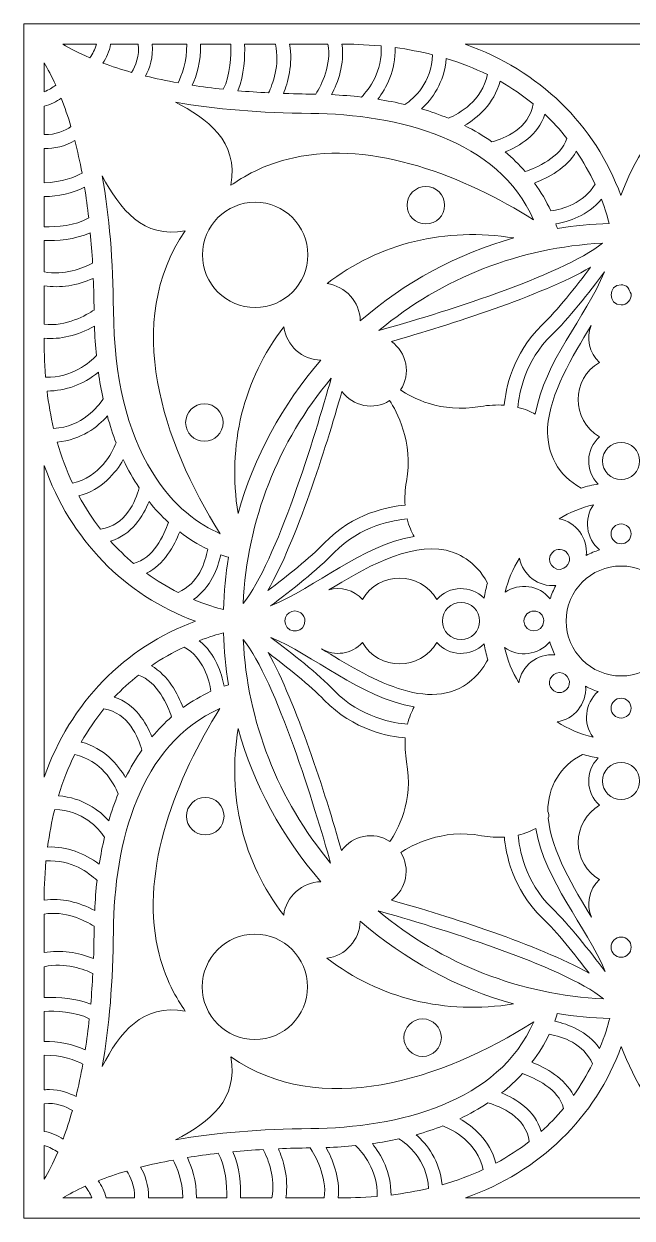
# Model space of a CAD drawing. Header units: inches. Extents: x 45 to 5562, y 0 to 864.
# Drawn here: x 1908 to 2348, y 0 to 864 of the extents above; entities that cross this region are included whole.
import ezdxf

# ---------------------------------------------------------------- set-up
doc = ezdxf.new("R2010")
doc.units = ezdxf.units.IN
doc.header["$MEASUREMENT"] = 0
doc.layers.add('_U+0421_U+043B_U+043E_U+0439 1', color=7, linetype='Continuous')

msp = doc.modelspace()

# ---------------------------------------------------------------- linework, layer by layer
at = {"layer": '_U+0421_U+043B_U+043E_U+0439 1', "color": 1, "lineweight": 9, "true_color": 0xff0000}
msp.add_lwpolyline([(1907.87, 864), (1907.87, 0), (2771.87, 0), (2771.87, 864), (1907.87, 864)], dxfattribs=at)
for points, knots in [([(1955.48, 839.49), (1947.44, 842.95), (1941.05, 846.35), (1936.12, 849.33), (1936.12, 849.33), (1960.38, 849.33), (1960.38, 849.33), (1959.52, 845.54), (1957.35, 842), (1955.48, 839.49)], [0, 0, 0, 0, 1, 1, 1, 2, 2, 2, 3, 3, 3, 3]), ([(1985.74, 828.94), (1978.42, 831), (1971.48, 833.25), (1965.03, 835.65), (1967.51, 839.39), (1969.83, 844.11), (1970.55, 849.33), (1970.55, 849.33), (1990.55, 849.33), (1990.55, 849.33), (1991.83, 840.88), (1988.56, 833.49), (1985.74, 828.94)], [0, 0, 0, 0, 1, 1, 1, 2, 2, 2, 3, 3, 3, 4, 4, 4, 4]), ([(2000.66, 849.33), (2000.66, 849.33), (2025.64, 849.33), (2025.64, 849.33), (2025.97, 836.59), (2021.95, 826.48), (2019.35, 821.32), (2011.19, 822.78), (2003.3, 824.45), (1995.8, 826.29), (1998.73, 831.75), (2001.7, 839.9), (2000.66, 849.33)], [0, 0, 0, 0, 1, 1, 1, 2, 2, 2, 3, 3, 3, 4, 4, 4, 4]), ([(2035.65, 849.33), (2035.65, 849.33), (2057.45, 849.33), (2057.45, 849.33), (2057.78, 841.39), (2057.45, 827.1), (2052.06, 816.68), (2044.41, 817.51), (2036.9, 818.49), (2029.66, 819.61), (2032.62, 826.19), (2035.97, 836.55), (2035.65, 849.33)], [0, 0, 0, 0, 1, 1, 1, 2, 2, 2, 3, 3, 3, 4, 4, 4, 4]), ([(2067.49, 849.33), (2067.49, 849.33), (2089.76, 849.33), (2089.76, 849.33), (2093.22, 834.27), (2087.73, 820.11), (2084.85, 814.11), (2077.36, 814.49), (2069.91, 815.01), (2062.61, 815.66), (2067.36, 827.13), (2067.85, 840.5), (2067.49, 849.33)], [0, 0, 0, 0, 1, 1, 1, 2, 2, 2, 3, 3, 3, 4, 4, 4, 4]), ([(2099.97, 849.33), (2099.97, 849.33), (2127.75, 849.33), (2127.75, 849.33), (2130.58, 834.63), (2123.26, 820.08), (2119, 813.17), (2113.28, 813.26), (2106.4, 813.26), (2095.62, 813.65), (2098.8, 821.39), (2102.69, 834.71), (2099.97, 849.33)], [0, 0, 0, 0, 1, 1, 1, 2, 2, 2, 3, 3, 3, 4, 4, 4, 4]), ([(2137.92, 849.33), (2144.24, 849.32), (2154.09, 849.18), (2166.28, 848.01), (2167.4, 829.77), (2157.55, 816.76), (2152.16, 811.06), (2145.15, 811.86), (2137.84, 812.44), (2130.36, 812.8), (2135.01, 821.57), (2140.09, 835.01), (2137.92, 849.33)], [0, 0, 0, 0, 1, 1, 1, 2, 2, 2, 3, 3, 3, 4, 4, 4, 4]), ([(2176.35, 846.86), (2185.77, 845.61), (2194.89, 843.87), (2203.53, 841.69), (2202.86, 821.45), (2190.12, 810.19), (2183.49, 805.69), (2177.25, 807.16), (2170.68, 808.43), (2163.89, 809.48), (2169.91, 817.4), (2176.86, 830.24), (2176.35, 846.86)], [0, 0, 0, 0, 1, 1, 1, 2, 2, 2, 3, 3, 3, 4, 4, 4, 4]), ([(2339.7, 739.79), (2320.96, 791.31), (2280.76, 830.22), (2226.96, 849.33), (2226.96, 849.33), (2452.44, 849.33), (2452.44, 849.33), (2398.64, 830.22), (2358.44, 791.31), (2339.7, 739.79)], [0, 0, 0, 0, 1, 1, 1, 2, 2, 2, 3, 3, 3, 3]), ([(2243.17, 827.27), (2239.18, 808.32), (2222.98, 799.17), (2214.91, 795.73), (2208.67, 798.29), (2202.24, 800.54), (2195.39, 802.54), (2202.96, 809.48), (2212.03, 821.34), (2213.38, 838.95), (2223.84, 835.78), (2233.84, 831.86), (2243.17, 827.27)], [0, 0, 0, 0, 1, 1, 1, 2, 2, 2, 3, 3, 3, 4, 4, 4, 4]), ([(1930.91, 819.66), (1928.77, 818.01), (1925.81, 816.07), (1922.53, 814.95), (1922.53, 814.95), (1922.53, 835.74), (1922.53, 835.74), (1925.08, 831.52), (1927.95, 826.2), (1930.91, 819.66)], [0, 0, 0, 0, 1, 1, 1, 2, 2, 2, 3, 3, 3, 3]), ([(2246.47, 778.65), (2240.31, 782.96), (2233.63, 786.91), (2226.55, 790.44), (2235.94, 795.95), (2247.84, 805.92), (2252.3, 822.45), (2260.81, 817.63), (2268.85, 812.12), (2276.23, 806.06), (2273.51, 788.25), (2255.54, 781.13), (2246.47, 778.65)], [0, 0, 0, 0, 1, 1, 1, 2, 2, 2, 3, 3, 3, 4, 4, 4, 4]), ([(1922.54, 784), (1922.54, 784), (1922.54, 804.56), (1922.54, 804.56), (1927.28, 805.58), (1931.53, 807.85), (1934.91, 810.18), (1937.43, 803.77), (1939.78, 796.89), (1941.92, 789.64), (1938.03, 787.07), (1930.88, 783.39), (1922.54, 784)], [0, 0, 0, 0, 1, 1, 1, 2, 2, 2, 3, 3, 3, 4, 4, 4, 4]), ([(2115.33, 799.22), (2178.73, 798.74), (2251.36, 780.29), (2276.59, 722.16), (2226.95, 753.61), (2160.55, 779.85), (2103.05, 767.2), (2080.61, 762.26), (2066.02, 752.97), (2057.63, 747.29), (2063.27, 779.32), (2040.38, 795.53), (2017.49, 807.34), (2046.45, 802.22), (2079.24, 799.5), (2115.33, 799.22)], [0, 0, 0, 0, 1, 1, 1, 2, 2, 2, 3, 3, 3, 4, 4, 4, 5, 5, 5, 5]), ([(2270.54, 757.16), (2266.08, 762.27), (2261.27, 766.97), (2255.97, 771.39), (2266.38, 775.5), (2279.81, 783.54), (2284.71, 798.58), (2290.47, 793.14), (2295.72, 787.39), (2300.64, 781.14), (2296.32, 767.44), (2278.43, 759.88), (2270.54, 757.16)], [0, 0, 0, 0, 1, 1, 1, 2, 2, 2, 3, 3, 3, 4, 4, 4, 4]), ([(1922.54, 773.95), (1929.96, 773.55), (1937.63, 775.49), (1944.71, 779.56), (1946.64, 772.12), (1948.38, 764.26), (1949.92, 756.11), (1944.99, 753.41), (1935.25, 749.19), (1922.54, 749.11), (1922.54, 749.11), (1922.54, 773.95), (1922.54, 773.95), (1922.54, 773.95), (1922.54, 773.95), (1922.54, 773.95)], [0, 0, 0, 0, 1, 1, 1, 2, 2, 2, 3, 3, 3, 4, 4, 4, 5, 5, 5, 5]), ([(2288.99, 728.73), (2285.84, 735.69), (2281.88, 742.45), (2277.17, 748.88), (2287.08, 752.63), (2300.69, 759.72), (2307.48, 771.8), (2312.59, 764.3), (2317.12, 756.33), (2321, 748.03), (2313.15, 734.1), (2297.39, 729.96), (2288.99, 728.73)], [0, 0, 0, 0, 1, 1, 1, 2, 2, 2, 3, 3, 3, 4, 4, 4, 4]), ([(2024.47, 714.17), (1979.6, 648.88), (2007.69, 561.69), (2049.97, 495.13), (2034.84, 501.62), (2016.13, 514.46), (2000.55, 539.83), (1982.4, 569.4), (1973.01, 608.66), (1972.64, 656.53), (1972.37, 692.51), (1969.66, 725.2), (1964.58, 754.1), (1977.14, 729.85), (1994.22, 708.6), (2024.47, 714.17)], [0, 0, 0, 0, 1, 1, 1, 2, 2, 2, 3, 3, 3, 4, 4, 4, 5, 5, 5, 5]), ([(1922.54, 739.1), (1932.7, 739.14), (1942.84, 741.46), (1951.73, 745.76), (1952.9, 738.59), (1953.92, 731.15), (1954.79, 723.57), (1945.17, 717.86), (1931.5, 717.05), (1922.54, 717.26), (1922.54, 717.26), (1922.54, 739.1), (1922.54, 739.1)], [0, 0, 0, 0, 1, 1, 1, 2, 2, 2, 3, 3, 3, 4, 4, 4, 4]), ([(2198.65, 719.24), (2191.17, 719.24), (2185.09, 725.32), (2185.09, 732.8), (2185.09, 740.28), (2191.17, 746.37), (2198.65, 746.37), (2206.13, 746.37), (2212.22, 740.28), (2212.22, 732.8), (2212.22, 725.32), (2206.13, 719.24), (2198.65, 719.24)], [0, 0, 0, 0, 1, 1, 1, 2, 2, 2, 3, 3, 3, 4, 4, 4, 4]), ([(2113.3, 696.89), (2113.3, 675.88), (2096.2, 658.78), (2075.19, 658.78), (2054.18, 658.78), (2037.08, 675.88), (2037.08, 696.89), (2037.08, 717.9), (2054.18, 735), (2075.19, 735), (2096.2, 735), (2113.3, 717.9), (2113.3, 696.89)], [0, 0, 0, 0, 1, 1, 1, 2, 2, 2, 3, 3, 3, 4, 4, 4, 4]), ([(2331.29, 719.52), (2318.66, 719.15), (2306.06, 717.97), (2293.75, 716), (2293.44, 717.07), (2293.1, 718.15), (2292.74, 719.24), (2301.41, 720.84), (2315.9, 725.23), (2325.64, 737.15), (2328.45, 729.86), (2330.22, 723.77), (2331.29, 719.52)], [0, 0, 0, 0, 1, 1, 1, 2, 2, 2, 3, 3, 3, 4, 4, 4, 4]), ([(2127.16, 676.06), (2164.93, 705.41), (2213.13, 717.16), (2262.21, 709.1), (2221.43, 697.71), (2183.42, 677.2), (2151.23, 649.18), (2150.93, 662.93), (2140.39, 674.29), (2127.16, 676.06)], [0, 0, 0, 0, 1, 1, 1, 2, 2, 2, 3, 3, 3, 3]), ([(1922.54, 707.22), (1931.39, 707.02), (1944.76, 707.79), (1955.9, 712.9), (1956.58, 705.74), (1957.13, 698.34), (1957.56, 690.84), (1950.17, 687.05), (1936.93, 681.98), (1922.54, 684.61), (1922.54, 684.61), (1922.54, 707.22), (1922.54, 707.22), (1922.54, 707.22), (1922.54, 707.22), (1922.54, 707.22)], [0, 0, 0, 0, 1, 1, 1, 2, 2, 2, 3, 3, 3, 4, 4, 4, 5, 5, 5, 5]), ([(2164.7, 642.1), (2210.37, 680.22), (2267.11, 702.43), (2326.47, 705.32), (2296.5, 681.42), (2206.49, 653.97), (2164.7, 642.1)], [0, 0, 0, 0, 1, 1, 1, 2, 2, 2, 2]), ([(2282.65, 646.1), (2261.14, 625.43), (2256.36, 599.33), (2255.3, 588.12), (2249.82, 588.5), (2244.02, 588.18), (2237.97, 587.17), (2209.42, 581.95), (2188.04, 593.94), (2180.35, 599.19), (2187.96, 610.84), (2184.82, 626.31), (2173.72, 634.22), (2216.28, 646.43), (2281.35, 666.99), (2317.85, 687.9), (2307.24, 673.79), (2293.59, 656.61), (2282.65, 646.1)], [0, 0, 0, 0, 1, 1, 1, 2, 2, 2, 3, 3, 3, 4, 4, 4, 5, 5, 5, 6, 6, 6, 6]), ([(2277.83, 581.56), (2274.65, 583.41), (2270.48, 585.28), (2265.24, 586.58), (2266.13, 596.53), (2270.3, 620.37), (2289.58, 638.89), (2301.65, 650.49), (2316.82, 669.8), (2327.83, 684.54), (2314.19, 651.38), (2284.45, 620.05), (2277.83, 581.56)], [0, 0, 0, 0, 1, 1, 1, 2, 2, 2, 3, 3, 3, 4, 4, 4, 4]), ([(1922.54, 674.47), (1934.04, 672.76), (1946.62, 674.69), (1958.09, 679.9), (1958.42, 671.84), (1958.56, 664.88), (1958.64, 656.99), (1953.45, 653.54), (1938.21, 644.62), (1922.54, 646.7), (1922.54, 646.7), (1922.54, 674.47), (1922.54, 674.47)], [0, 0, 0, 0, 1, 1, 1, 2, 2, 2, 3, 3, 3, 4, 4, 4, 4]), ([(2339.87, 660.68), (2330.37, 660.68), (2330.03, 675.24), (2339.95, 675.24), (2341.57, 675.24), (2343.33, 674.71), (2344.85, 673.26), (2345.58, 671.73), (2346.34, 670.21), (2347.11, 668.71), (2347.57, 664.33), (2344.09, 660.68), (2339.87, 660.68)], [0, 0, 0, 0, 1, 1, 1, 2, 2, 2, 3, 3, 3, 4, 4, 4, 4]), ([(1958.9, 645.37), (1959.17, 638.07), (1959.65, 630.93), (1960.33, 624.07), (1955.62, 619.18), (1942.64, 607.9), (1923.57, 608.4), (1922.58, 620.14), (1922.53, 629.18), (1922.53, 636.61), (1933.94, 635.43), (1946.8, 638.53), (1958.9, 645.37)], [0, 0, 0, 0, 1, 1, 1, 2, 2, 2, 3, 3, 3, 4, 4, 4, 4]), ([(2122.75, 620.71), (2094.73, 588.53), (2074.21, 550.55), (2062.8, 509.79), (2054.87, 558.86), (2066.64, 607.03), (2095.88, 644.75), (2097.68, 631.33), (2109.21, 621.01), (2122.75, 620.71)], [0, 0, 0, 0, 1, 1, 1, 2, 2, 2, 3, 3, 3, 3]), ([(2324.36, 619.12), (2303.72, 607.32), (2303.73, 577.12), (2324.37, 565.34), (2314.15, 556.38), (2313.81, 540.51), (2323.39, 531.1), (2319.17, 530.4), (2315, 529.43), (2310.92, 528.2), (2294.35, 537.25), (2285.99, 552.42), (2286.71, 572.07), (2288.29, 596.54), (2304.7, 623.66), (2318.2, 645.67), (2314.57, 636.78), (2316.52, 625.97), (2324.36, 619.12)], [0, 0, 0, 0, 1, 1, 1, 2, 2, 2, 3, 3, 3, 4, 4, 4, 5, 5, 5, 6, 6, 6, 6]), ([(1965.18, 592.81), (1961.46, 586.92), (1950.27, 572.56), (1929.38, 571.31), (1927.32, 580.02), (1925.71, 589.11), (1924.59, 598.39), (1924.64, 598.39), (1924.69, 598.39), (1924.74, 598.39), (1938.02, 598.39), (1950.91, 603.11), (1961.79, 611.92), (1962.72, 605.36), (1963.85, 598.96), (1965.18, 592.81)], [0, 0, 0, 0, 1, 1, 1, 2, 2, 2, 3, 3, 3, 4, 4, 4, 5, 5, 5, 5]), ([(2066.51, 444.68), (2069.28, 504.55), (2091.66, 561.76), (2130.23, 607.71), (2118.49, 566.31), (2090.7, 474.88), (2066.51, 444.68)], [0, 0, 0, 0, 1, 1, 1, 2, 2, 2, 2]), ([(2137.94, 598.1), (2145.86, 587.21), (2160.95, 584.2), (2172.46, 591.42), (2177.35, 584.01), (2189.8, 561.67), (2184.55, 532.95), (2183.55, 526.99), (2183.23, 521.24), (2183.6, 515.79), (2172.33, 514.83), (2146.07, 510.21), (2125.09, 488.38), (2114.82, 477.69), (2098.11, 464.36), (2084.36, 453.97), (2105.27, 490.77), (2125.79, 555.76), (2137.94, 598.1)], [0, 0, 0, 0, 1, 1, 1, 2, 2, 2, 3, 3, 3, 4, 4, 4, 5, 5, 5, 6, 6, 6, 6]), ([(2038.44, 589.13), (2045.92, 589.13), (2052, 583.05), (2052, 575.57), (2052, 568.09), (2045.92, 562), (2038.44, 562), (2030.96, 562), (2024.87, 568.08), (2024.87, 575.57), (2024.87, 583.05), (2030.96, 589.13), (2038.44, 589.13)], [0, 0, 0, 0, 1, 1, 1, 2, 2, 2, 3, 3, 3, 4, 4, 4, 4]), ([(1968.23, 580.32), (1970.09, 573.53), (1972.23, 567), (1974.6, 560.84), (1971.77, 553.83), (1962.74, 536.03), (1943, 531.68), (1938.62, 541.05), (1934.9, 551.04), (1931.93, 561.47), (1949.62, 563.11), (1961.37, 572.49), (1968.23, 580.32)], [0, 0, 0, 0, 1, 1, 1, 2, 2, 2, 3, 3, 3, 4, 4, 4, 4]), ([(2339.87, 561.2), (2347.27, 561.2), (2353.3, 555.18), (2353.3, 547.77), (2353.3, 540.36), (2347.27, 534.33), (2339.87, 534.33), (2332.46, 534.33), (2326.43, 540.36), (2326.43, 547.77), (2326.43, 555.18), (2332.46, 561.2), (2339.87, 561.2)], [0, 0, 0, 0, 1, 1, 1, 2, 2, 2, 3, 3, 3, 4, 4, 4, 4]), ([(1922.54, 544.57), (1941.64, 490.77), (1980.56, 450.58), (2032.08, 431.83), (1980.56, 413.09), (1941.64, 372.9), (1922.54, 319.1), (1922.54, 319.1), (1922.54, 544.57), (1922.54, 544.57)], [0, 0, 0, 0, 1, 1, 1, 2, 2, 2, 3, 3, 3, 3]), ([(1979.77, 548.73), (1983.2, 541.46), (1987.04, 534.61), (1991.26, 528.27), (1988.74, 519.09), (1981.48, 500.85), (1963.28, 498.44), (1957.49, 505.85), (1952.23, 513.93), (1947.61, 522.51), (1964.3, 527.05), (1974.27, 539.15), (1979.77, 548.73)], [0, 0, 0, 0, 1, 1, 1, 2, 2, 2, 3, 3, 3, 4, 4, 4, 4]), ([(1998.38, 518.46), (2002.74, 512.97), (2007.39, 507.99), (2012.45, 503.35), (2009.22, 494.22), (2001.36, 476.99), (1987.27, 473.7), (1981.31, 478.67), (1975.7, 484.06), (1970.54, 489.8), (1985.92, 494.43), (1994.17, 507.93), (1998.38, 518.46)], [0, 0, 0, 0, 1, 1, 1, 2, 2, 2, 3, 3, 3, 4, 4, 4, 4]), ([(2324.28, 483.46), (2320.95, 482.45), (2317.71, 481.11), (2314.62, 479.47), (2315.97, 492.02), (2307.25, 503.56), (2295.05, 505.9), (2302.74, 510.58), (2311.1, 514.02), (2319.83, 516.1), (2312.81, 506.02), (2314.4, 491.61), (2324.28, 483.46)], [0, 0, 0, 0, 1, 1, 1, 2, 2, 2, 3, 3, 3, 4, 4, 4, 4]), ([(2132.3, 481.45), (2151.25, 501.17), (2176.12, 505.07), (2185.12, 505.84), (2186.42, 500.55), (2188.3, 496.34), (2190.16, 493.13), (2151.66, 486.73), (2119.69, 456.5), (2086.21, 442.86), (2101.05, 453.93), (2120.59, 469.27), (2132.3, 481.45)], [0, 0, 0, 0, 1, 1, 1, 2, 2, 2, 3, 3, 3, 4, 4, 4, 4]), ([(2332.66, 495.04), (2332.66, 499.02), (2335.89, 502.25), (2339.87, 502.25), (2343.84, 502.25), (2347.07, 499.02), (2347.07, 495.04), (2347.07, 491.07), (2343.84, 487.83), (2339.87, 487.83), (2335.89, 487.83), (2332.66, 491.07), (2332.66, 495.04)], [0, 0, 0, 0, 1, 1, 1, 2, 2, 2, 3, 3, 3, 4, 4, 4, 4]), ([(2020.6, 496.49), (2027.04, 491.53), (2033.84, 487.32), (2040.88, 483.93), (2039.16, 474.24), (2034.15, 459.35), (2019.57, 452.59), (2011.54, 456.62), (2003.82, 461.28), (1996.57, 466.49), (2009.17, 472.75), (2016.63, 486.44), (2020.6, 496.49)], [0, 0, 0, 0, 1, 1, 1, 2, 2, 2, 3, 3, 3, 4, 4, 4, 4]), ([(2240.77, 448.47), (2231.4, 458.01), (2215.54, 457.78), (2206.53, 447.5), (2194.74, 468.14), (2164.54, 468.14), (2152.75, 447.5), (2146.57, 454.57), (2136.99, 456.98), (2128.38, 454.43), (2152.42, 469.18), (2186.29, 489.21), (2213.26, 483.14), (2220.7, 481.46), (2234.35, 476.16), (2243.24, 459.49), (2242.22, 455.88), (2241.39, 452.19), (2240.77, 448.47)], [0, 0, 0, 0, 1, 1, 1, 2, 2, 2, 3, 3, 3, 4, 4, 4, 5, 5, 5, 6, 6, 6, 6]), ([(2290.19, 481.67), (2297.25, 488.73), (2308.71, 477.16), (2298.48, 470.11), (2291.28, 466.52), (2284.42, 475.9), (2290.19, 481.67), (2290.19, 481.67), (2290.19, 481.67), (2290.19, 481.67)], [0, 0, 0, 0, 1, 1, 1, 2, 2, 2, 3, 3, 3, 3]), ([(2050.27, 479.96), (2052.39, 479.19), (2054.27, 478.59), (2055.86, 478.12), (2053.88, 465.7), (2052.69, 452.99), (2052.34, 440.24), (2047.54, 441.45), (2039.85, 443.7), (2030.66, 447.52), (2043.14, 456.42), (2048.21, 470.28), (2050.27, 479.96)], [0, 0, 0, 0, 1, 1, 1, 2, 2, 2, 3, 3, 3, 4, 4, 4, 4]), ([(2292.65, 457.7), (2290.97, 454.62), (2289.6, 451.4), (2288.55, 448.07), (2280.53, 457.98), (2266.14, 459.79), (2255.96, 452.83), (2258.12, 461.54), (2261.64, 469.86), (2266.39, 477.51), (2268.62, 465.29), (2280.07, 456.48), (2292.65, 457.7)], [0, 0, 0, 0, 1, 1, 1, 2, 2, 2, 3, 3, 3, 4, 4, 4, 4]), ([(2379.65, 432), (2379.65, 410.07), (2361.8, 392.22), (2339.87, 392.22), (2317.93, 392.22), (2300.09, 410.07), (2300.09, 432), (2300.09, 453.93), (2317.93, 471.78), (2339.87, 471.78), (2361.8, 471.78), (2379.65, 453.93), (2379.65, 432)], [0, 0, 0, 0, 1, 1, 1, 2, 2, 2, 3, 3, 3, 4, 4, 4, 4]), ([(2108.28, 437.82), (2110.13, 436.43), (2111.19, 434.3), (2111.19, 432), (2111.19, 423.84), (2099.67, 421.82), (2097.02, 429.67), (2094.67, 436.65), (2102.77, 441.98), (2108.28, 437.82)], [0, 0, 0, 0, 1, 1, 1, 2, 2, 2, 3, 3, 3, 3]), ([(2237.53, 432), (2237.53, 424.59), (2231.51, 418.57), (2224.1, 418.57), (2216.69, 418.57), (2210.66, 424.59), (2210.66, 432), (2210.66, 439.41), (2216.69, 445.43), (2224.1, 445.43), (2231.51, 445.43), (2237.53, 439.41), (2237.53, 432)], [0, 0, 0, 0, 1, 1, 1, 2, 2, 2, 3, 3, 3, 4, 4, 4, 4]), ([(2284.01, 432.31), (2283.74, 422.08), (2269.62, 422.69), (2269.62, 432), (2269.62, 435.98), (2272.85, 439.21), (2276.82, 439.21), (2280.71, 439.21), (2283.85, 436.18), (2284.01, 432.31)], [0, 0, 0, 0, 1, 1, 1, 2, 2, 2, 3, 3, 3, 3]), ([(2052.34, 423.42), (2052.71, 410.79), (2053.89, 398.2), (2055.86, 385.88), (2054.8, 385.57), (2053.73, 385.24), (2052.64, 384.87), (2050.91, 394.46), (2046.41, 408.3), (2034.73, 417.77), (2042.01, 420.58), (2048.1, 422.35), (2052.34, 423.42)], [0, 0, 0, 0, 1, 1, 1, 2, 2, 2, 3, 3, 3, 4, 4, 4, 4]), ([(2129.78, 256.82), (2091.66, 302.47), (2069.44, 359.25), (2066.54, 418.59), (2090.56, 388.43), (2118.27, 297.28), (2129.78, 256.82)], [0, 0, 0, 0, 1, 1, 1, 2, 2, 2, 2]), ([(2190.26, 369.87), (2188.42, 366.7), (2186.56, 362.54), (2185.27, 357.31), (2176.27, 358.05), (2151.35, 361.89), (2132.31, 381.71), (2120.71, 393.78), (2101.86, 408.65), (2086.43, 420.15), (2116.76, 407.91), (2150.7, 376.83), (2190.26, 369.87)], [0, 0, 0, 0, 1, 1, 1, 2, 2, 2, 3, 3, 3, 4, 4, 4, 4]), ([(2152.75, 416.5), (2164.55, 395.86), (2194.74, 395.86), (2206.53, 416.5), (2215.5, 406.26), (2231.37, 405.96), (2240.77, 415.53), (2241.43, 411.58), (2242.32, 407.68), (2243.43, 403.86), (2241.52, 400.24), (2237.78, 394.31), (2231.73, 389.15), (2201.46, 363.35), (2156.33, 391.66), (2123.26, 411.8), (2132.47, 406.39), (2145.07, 407.71), (2152.75, 416.5)], [0, 0, 0, 0, 1, 1, 1, 2, 2, 2, 3, 3, 3, 4, 4, 4, 5, 5, 5, 6, 6, 6, 6]), ([(2288.26, 416.92), (2289.22, 413.65), (2290.49, 410.48), (2292.05, 407.44), (2279.19, 408.65), (2267.94, 399.39), (2265.86, 387.35), (2261.1, 395.22), (2257.63, 403.79), (2255.58, 412.75), (2265.69, 405.57), (2280.1, 407.2), (2288.26, 416.92)], [0, 0, 0, 0, 1, 1, 1, 2, 2, 2, 3, 3, 3, 4, 4, 4, 4]), ([(2023.84, 413.13), (2037.77, 405.28), (2041.91, 389.52), (2043.13, 381.12), (2036.17, 377.97), (2029.42, 374.01), (2022.99, 369.31), (2019.23, 379.22), (2012.14, 392.83), (2000.06, 399.62), (2007.57, 404.72), (2015.54, 409.25), (2023.84, 413.13)], [0, 0, 0, 0, 1, 1, 1, 2, 2, 2, 3, 3, 3, 4, 4, 4, 4]), ([(2125.09, 374.79), (2146.1, 352.92), (2172.44, 348.32), (2183.74, 347.37), (2183.37, 341.91), (2183.69, 336.12), (2184.7, 330.1), (2189.91, 301.55), (2177.93, 280.18), (2172.68, 272.48), (2161.02, 280.1), (2145.56, 276.96), (2137.65, 265.86), (2125.58, 307.92), (2105.22, 372.4), (2084.47, 409.11), (2098.17, 398.76), (2114.85, 385.45), (2125.09, 374.79)], [0, 0, 0, 0, 1, 1, 1, 2, 2, 2, 3, 3, 3, 4, 4, 4, 5, 5, 5, 6, 6, 6, 6]), ([(1990.73, 392.78), (2004.43, 388.46), (2011.99, 370.56), (2014.71, 362.67), (2009.9, 358.48), (2005.15, 353.69), (2000.48, 348.1), (1996.37, 358.51), (1988.33, 371.94), (1973.29, 376.85), (1978.73, 382.61), (1984.47, 387.86), (1990.73, 392.78)], [0, 0, 0, 0, 1, 1, 1, 2, 2, 2, 3, 3, 3, 4, 4, 4, 4]), ([(2295.29, 394.63), (2301.69, 394.63), (2304.92, 386.85), (2300.39, 382.33), (2297.58, 379.52), (2293, 379.52), (2290.19, 382.33), (2285.67, 386.85), (2288.89, 394.63), (2295.29, 394.63)], [0, 0, 0, 0, 1, 1, 1, 2, 2, 2, 3, 3, 3, 3]), ([(2314.23, 384.75), (2317.1, 383.19), (2320.11, 381.9), (2323.22, 380.88), (2313.38, 372.43), (2312.27, 357.8), (2319.59, 347.95), (2310.35, 350.18), (2301.55, 353.92), (2293.52, 359.05), (2305.67, 360.85), (2315.12, 371.91), (2314.23, 384.75)], [0, 0, 0, 0, 1, 1, 1, 2, 2, 2, 3, 3, 3, 4, 4, 4, 4]), ([(2347.07, 368.96), (2347.07, 364.98), (2343.84, 361.75), (2339.87, 361.75), (2335.89, 361.75), (2332.66, 364.98), (2332.66, 368.96), (2332.66, 372.93), (2335.89, 376.17), (2339.87, 376.17), (2343.84, 376.17), (2347.07, 372.93), (2347.07, 368.96)], [0, 0, 0, 0, 1, 1, 1, 2, 2, 2, 3, 3, 3, 4, 4, 4, 4]), ([(1965.81, 368.36), (1983.61, 365.65), (1990.73, 347.68), (1993.22, 338.6), (1988.91, 332.44), (1984.96, 325.77), (1981.42, 318.68), (1975.91, 328.07), (1965.95, 339.98), (1949.41, 344.43), (1954.24, 352.95), (1959.74, 360.98), (1965.81, 368.36)], [0, 0, 0, 0, 1, 1, 1, 2, 2, 2, 3, 3, 3, 4, 4, 4, 4]), ([(2049.66, 368.65), (2018.53, 319.5), (1991.95, 252.97), (2004.67, 195.18), (2009.6, 172.74), (2018.89, 158.15), (2024.58, 149.76), (1993.47, 155.23), (1977.12, 134.02), (1964.53, 109.62), (1969.64, 138.59), (1972.37, 171.38), (1972.64, 207.47), (1973.14, 271.72), (1991.54, 342.84), (2049.66, 368.65)], [0, 0, 0, 0, 1, 1, 1, 2, 2, 2, 3, 3, 3, 4, 4, 4, 5, 5, 5, 5]), ([(2095.81, 219.28), (2066, 257.55), (2055.02, 305.44), (2062.8, 354.23), (2074.19, 313.5), (2094.69, 275.53), (2122.69, 243.36), (2109.08, 243.06), (2097.59, 232.67), (2095.81, 219.28)], [0, 0, 0, 0, 1, 1, 1, 2, 2, 2, 3, 3, 3, 3]), ([(1944.6, 335.3), (1963.55, 331.32), (1972.69, 315.11), (1976.14, 307.04), (1973.58, 300.8), (1971.33, 294.37), (1969.32, 287.52), (1962.38, 295.09), (1950.52, 304.16), (1932.91, 305.51), (1936.08, 315.97), (1940, 325.97), (1944.6, 335.3)], [0, 0, 0, 0, 1, 1, 1, 2, 2, 2, 3, 3, 3, 4, 4, 4, 4]), ([(2286.91, 294.2), (2286.7, 312.04), (2295.77, 326.99), (2311.94, 335.5), (2315.7, 334.41), (2319.52, 333.55), (2323.4, 332.91), (2313.82, 323.5), (2314.13, 307.64), (2324.37, 298.66), (2314.82, 293.2), (2308.89, 283.14), (2308.89, 271.76), (2308.89, 260.39), (2314.81, 250.34), (2324.36, 244.88), (2316.35, 237.89), (2314.47, 226.72), (2318.49, 217.68), (2305.88, 238.18), (2289.49, 265.41), (2287.19, 289.37), (2287.92, 290.88), (2287.86, 292.69), (2286.91, 294.2)], [0, 0, 0, 0, 1, 1, 1, 2, 2, 2, 3, 3, 3, 4, 4, 4, 5, 5, 5, 6, 6, 6, 7, 7, 7, 8, 8, 8, 8]), ([(2339.87, 302.8), (2332.46, 302.8), (2326.43, 308.82), (2326.43, 316.23), (2326.43, 323.64), (2332.46, 329.67), (2339.87, 329.67), (2347.27, 329.67), (2353.3, 323.64), (2353.3, 316.23), (2353.3, 308.82), (2347.27, 302.8), (2339.87, 302.8)], [0, 0, 0, 0, 1, 1, 1, 2, 2, 2, 3, 3, 3, 4, 4, 4, 4]), ([(2052.63, 290.78), (2052.63, 283.3), (2046.55, 277.22), (2039.07, 277.22), (2031.59, 277.22), (2025.5, 283.3), (2025.5, 290.78), (2025.5, 298.26), (2031.59, 304.35), (2039.07, 304.35), (2046.55, 304.35), (2052.63, 298.27), (2052.63, 290.78)], [0, 0, 0, 0, 1, 1, 1, 2, 2, 2, 3, 3, 3, 4, 4, 4, 4]), ([(1930.17, 295.66), (1950.42, 294.99), (1961.67, 282.25), (1966.18, 275.62), (1964.71, 269.39), (1963.44, 262.82), (1962.39, 256.02), (1951.71, 264.14), (1938.89, 268.91), (1925.01, 268.48), (1926.26, 277.9), (1927.99, 287.02), (1930.17, 295.66)], [0, 0, 0, 0, 1, 1, 1, 2, 2, 2, 3, 3, 3, 4, 4, 4, 4]), ([(2173.77, 230.07), (2184.68, 238.01), (2187.66, 253.1), (2180.45, 264.59), (2187.88, 269.47), (2210.26, 281.92), (2238.91, 276.69), (2244.63, 275.73), (2250.17, 275.4), (2255.42, 275.7), (2256.4, 264.45), (2261.04, 238.15), (2282.82, 217.23), (2293.36, 207.1), (2306.51, 190.64), (2316.73, 177.14), (2279.68, 197.86), (2215.47, 218.11), (2173.77, 230.07)], [0, 0, 0, 0, 1, 1, 1, 2, 2, 2, 3, 3, 3, 4, 4, 4, 5, 5, 5, 6, 6, 6, 6]), ([(2265.38, 277.11), (2270.67, 278.34), (2274.9, 280.15), (2278.13, 281.95), (2284.7, 243.49), (2314.73, 211.63), (2328.32, 178.37), (2317.25, 193.21), (2301.93, 212.73), (2289.75, 224.44), (2270.13, 243.29), (2266.17, 268.08), (2265.38, 277.11)], [0, 0, 0, 0, 1, 1, 1, 2, 2, 2, 3, 3, 3, 4, 4, 4, 4]), ([(1923.85, 258.42), (1942.09, 259.53), (1955.11, 249.68), (1960.8, 244.29), (1960, 237.28), (1959.42, 229.98), (1959.07, 222.5), (1947.82, 228.46), (1935.01, 231.94), (1922.53, 230.06), (1922.55, 236.11), (1922.69, 246.16), (1923.85, 258.42)], [0, 0, 0, 0, 1, 1, 1, 2, 2, 2, 3, 3, 3, 4, 4, 4, 4]), ([(1922.54, 219.88), (1937.24, 222.72), (1951.79, 215.39), (1958.7, 211.13), (1958.6, 205.35), (1958.6, 198.53), (1958.22, 187.76), (1947.05, 192.34), (1934.51, 194.33), (1922.54, 192.1), (1922.54, 192.1), (1922.54, 219.88), (1922.54, 219.88), (1922.54, 219.88), (1922.54, 219.88), (1922.54, 219.88)], [0, 0, 0, 0, 1, 1, 1, 2, 2, 2, 3, 3, 3, 4, 4, 4, 5, 5, 5, 5]), ([(2327.19, 158.65), (2267.32, 161.41), (2210.11, 183.79), (2164.16, 222.37), (2205.62, 210.6), (2297, 182.83), (2327.19, 158.65)], [0, 0, 0, 0, 1, 1, 1, 2, 2, 2, 2]), ([(2127.11, 188.02), (2140.34, 189.79), (2150.85, 201.16), (2151.16, 214.88), (2183.33, 186.87), (2221.32, 166.35), (2262.07, 154.94), (2212.99, 147.02), (2164.83, 158.78), (2127.11, 188.02)], [0, 0, 0, 0, 1, 1, 1, 2, 2, 2, 3, 3, 3, 3]), ([(2074.98, 205.43), (2095.99, 205.43), (2113.09, 188.34), (2113.09, 167.32), (2113.09, 146.31), (2095.99, 129.21), (2074.98, 129.21), (2053.96, 129.21), (2036.87, 146.31), (2036.87, 167.32), (2036.87, 188.34), (2053.96, 205.43), (2074.98, 205.43)], [0, 0, 0, 0, 1, 1, 1, 2, 2, 2, 3, 3, 3, 4, 4, 4, 4]), ([(2339.87, 203.32), (2343.89, 203.32), (2347.16, 200.05), (2347.16, 196.04), (2347.16, 192.02), (2343.89, 188.75), (2339.87, 188.75), (2335.85, 188.75), (2332.58, 192.02), (2332.58, 196.04), (2332.58, 200.05), (2335.85, 203.32), (2339.87, 203.32)], [0, 0, 0, 0, 1, 1, 1, 2, 2, 2, 3, 3, 3, 4, 4, 4, 4]), ([(1922.54, 181.89), (1937.6, 185.35), (1951.76, 179.86), (1957.76, 176.98), (1957.37, 169.48), (1956.85, 162.03), (1956.21, 154.74), (1946.03, 158.96), (1933.64, 160.08), (1922.54, 159.62), (1922.54, 159.62), (1922.54, 181.89), (1922.54, 181.89)], [0, 0, 0, 0, 1, 1, 1, 2, 2, 2, 3, 3, 3, 4, 4, 4, 4]), ([(1922.54, 149.58), (1930.47, 149.91), (1944.77, 149.59), (1955.18, 144.2), (1954.36, 136.55), (1953.38, 129.04), (1952.26, 121.79), (1943.28, 125.83), (1933.08, 128.04), (1922.53, 127.78), (1922.53, 127.78), (1922.53, 149.58), (1922.53, 149.58), (1922.53, 149.58), (1922.54, 149.58), (1922.54, 149.58)], [0, 0, 0, 0, 1, 1, 1, 2, 2, 2, 3, 3, 3, 4, 4, 4, 5, 5, 5, 5]), ([(2324.35, 122.79), (2315.45, 135.27), (2301.58, 140.34), (2291.91, 142.4), (2292.68, 144.52), (2293.28, 146.41), (2293.74, 148), (2306.16, 146.01), (2318.87, 144.82), (2331.62, 144.47), (2330.42, 139.67), (2328.17, 131.98), (2324.35, 122.79)], [0, 0, 0, 0, 1, 1, 1, 2, 2, 2, 3, 3, 3, 4, 4, 4, 4]), ([(2115.33, 64.78), (2079.24, 64.5), (2046.46, 61.78), (2017.49, 56.66), (2042.8, 69.72), (2062.99, 86.06), (2057.64, 116.65), (2122.19, 71.66), (2210.16, 99.54), (2276.68, 142.05), (2251.61, 83.82), (2178.87, 65.26), (2115.33, 64.78)], [0, 0, 0, 0, 1, 1, 1, 2, 2, 2, 3, 3, 3, 4, 4, 4, 4]), ([(2196.3, 117.01), (2188.82, 117.01), (2182.74, 123.09), (2182.74, 130.57), (2182.74, 138.05), (2188.82, 144.14), (2196.3, 144.14), (2203.78, 144.14), (2209.87, 138.05), (2209.87, 130.57), (2209.87, 123.09), (2203.78, 117.01), (2196.3, 117.01)], [0, 0, 0, 0, 1, 1, 1, 2, 2, 2, 3, 3, 3, 4, 4, 4, 4]), ([(2305.38, 88.71), (2299.12, 101.3), (2285.43, 108.76), (2275.38, 112.73), (2280.34, 119.17), (2284.55, 125.97), (2287.94, 133.02), (2297.62, 131.31), (2312.5, 126.32), (2319.28, 111.71), (2315.25, 103.67), (2310.59, 95.96), (2305.38, 88.71)], [0, 0, 0, 0, 1, 1, 1, 2, 2, 2, 3, 3, 3, 4, 4, 4, 4]), ([(2340.03, 124.21), (2358.78, 72.69), (2398.97, 33.78), (2452.77, 14.67), (2452.77, 14.67), (2227.3, 14.67), (2227.3, 14.67), (2281.1, 33.78), (2321.29, 72.69), (2340.03, 124.21)], [0, 0, 0, 0, 1, 1, 1, 2, 2, 2, 3, 3, 3, 3]), ([(1950.55, 111.48), (1949.08, 103.32), (1947.42, 95.43), (1945.57, 87.93), (1940.88, 90.45), (1934.2, 93), (1926.42, 93), (1925.16, 93), (1923.86, 92.94), (1922.54, 92.79), (1922.54, 92.79), (1922.54, 117.77), (1922.54, 117.77), (1935.28, 118.12), (1945.39, 114.09), (1950.55, 111.48)], [0, 0, 0, 0, 1, 1, 1, 2, 2, 2, 3, 3, 3, 4, 4, 4, 5, 5, 5, 5]), ([(2282.07, 62.67), (2277.44, 78.06), (2263.94, 86.3), (2253.41, 90.52), (2258.89, 94.88), (2263.88, 99.52), (2268.52, 104.58), (2277.65, 101.35), (2294.87, 93.49), (2298.16, 79.4), (2293.2, 73.45), (2287.8, 67.84), (2282.07, 62.67)], [0, 0, 0, 0, 1, 1, 1, 2, 2, 2, 3, 3, 3, 4, 4, 4, 4]), ([(1922.54, 82.68), (1930.98, 83.96), (1938.37, 80.69), (1942.93, 77.87), (1940.87, 70.56), (1938.62, 63.62), (1936.21, 57.16), (1932.48, 59.64), (1927.76, 61.97), (1922.54, 62.68), (1922.54, 62.68), (1922.54, 82.68), (1922.54, 82.68)], [0, 0, 0, 0, 1, 1, 1, 2, 2, 2, 3, 3, 3, 4, 4, 4, 4]), ([(2249.35, 39.74), (2244.81, 56.43), (2232.72, 66.4), (2223.13, 71.9), (2230.38, 75.32), (2237.23, 79.16), (2243.54, 83.36), (2252.73, 80.75), (2270.98, 73.36), (2273.42, 55.41), (2266.01, 49.62), (2257.93, 44.36), (2249.35, 39.74)], [0, 0, 0, 0, 1, 1, 1, 2, 2, 2, 3, 3, 3, 4, 4, 4, 4]), ([(2191.54, 60.36), (2198.35, 62.22), (2204.77, 64.32), (2211.03, 66.73), (2218.03, 63.9), (2235.84, 54.87), (2240.19, 35.13), (2230.82, 30.75), (2220.83, 27.04), (2210.41, 24.06), (2208.76, 41.74), (2199.38, 53.49), (2191.54, 60.36)], [0, 0, 0, 0, 1, 1, 1, 2, 2, 2, 3, 3, 3, 4, 4, 4, 4]), ([(1922.54, 52.52), (1926.33, 51.66), (1929.87, 49.48), (1932.38, 47.61), (1928.92, 39.57), (1925.52, 33.19), (1922.54, 28.26), (1922.54, 28.26), (1922.54, 52.52), (1922.54, 52.52)], [0, 0, 0, 0, 1, 1, 1, 2, 2, 2, 3, 3, 3, 3]), ([(2126.48, 51.03), (2133.79, 51.3), (2140.93, 51.78), (2147.8, 52.46), (2152.68, 47.75), (2163.96, 34.77), (2163.47, 15.71), (2151.73, 14.72), (2142.68, 14.65), (2135.26, 14.67), (2136.82, 29.37), (2130.98, 43), (2126.48, 51.03)], [0, 0, 0, 0, 1, 1, 1, 2, 2, 2, 3, 3, 3, 4, 4, 4, 4]), ([(2159.93, 53.92), (2166.51, 54.85), (2172.94, 55.99), (2179.1, 57.33), (2184.99, 53.68), (2199.38, 42.64), (2200.57, 21.52), (2191.86, 19.46), (2182.77, 17.85), (2173.48, 16.72), (2173.54, 33.42), (2166.24, 46.1), (2159.93, 53.92)], [0, 0, 0, 0, 1, 1, 1, 2, 2, 2, 3, 3, 3, 4, 4, 4, 4]), ([(2026.11, 43.84), (2033.23, 44.99), (2040.68, 46.02), (2048.31, 46.9), (2054.01, 37.28), (2054.82, 23.62), (2054.61, 14.67), (2054.61, 14.67), (2032.77, 14.67), (2032.77, 14.67), (2032.73, 27.33), (2029.2, 37.42), (2026.11, 43.84)], [0, 0, 0, 0, 1, 1, 1, 2, 2, 2, 3, 3, 3, 4, 4, 4, 4]), ([(2058.99, 48.02), (2066.1, 48.69), (2073.49, 49.25), (2081.04, 49.68), (2084.82, 42.29), (2089.89, 29.07), (2087.26, 14.67), (2087.26, 14.67), (2064.64, 14.67), (2064.64, 14.67), (2064.84, 23.53), (2064.08, 36.89), (2058.99, 48.02)], [0, 0, 0, 0, 1, 1, 1, 2, 2, 2, 3, 3, 3, 4, 4, 4, 4]), ([(2091.94, 50.22), (2100.1, 50.55), (2107.22, 50.69), (2114.89, 50.78), (2118.33, 45.59), (2127.26, 30.37), (2125.17, 14.67), (2125.17, 14.67), (2097.4, 14.67), (2097.4, 14.67), (2099.61, 29.61), (2095.14, 43), (2091.94, 50.22)], [0, 0, 0, 0, 1, 1, 1, 2, 2, 2, 3, 3, 3, 4, 4, 4, 4]), ([(1992.31, 36.83), (1999.77, 38.75), (2007.63, 40.49), (2015.77, 42.02), (2018.46, 37.09), (2022.68, 27.36), (2022.76, 14.67), (2022.76, 14.67), (1997.92, 14.67), (1997.92, 14.67), (1998.43, 23.81), (1995.3, 31.6), (1992.31, 36.83)], [0, 0, 0, 0, 1, 1, 1, 2, 2, 2, 3, 3, 3, 4, 4, 4, 4]), ([(1987.87, 14.67), (1987.87, 14.67), (1967.3, 14.67), (1967.3, 14.67), (1966.28, 19.42), (1964.01, 23.68), (1961.68, 27.06), (1968.1, 29.58), (1974.87, 31.89), (1982.24, 34.05), (1984.81, 30.17), (1988.48, 23.04), (1987.87, 14.67)], [0, 0, 0, 0, 1, 1, 1, 2, 2, 2, 3, 3, 3, 4, 4, 4, 4]), ([(1956.93, 14.67), (1956.93, 14.67), (1936.12, 14.67), (1936.12, 14.67), (1940.35, 17.23), (1945.67, 20.11), (1952.2, 23.07), (1953.86, 20.92), (1955.8, 17.95), (1956.93, 14.67)], [0, 0, 0, 0, 1, 1, 1, 2, 2, 2, 3, 3, 3, 3])]:
    msp.add_open_spline(points, degree=3, knots=knots, dxfattribs=at)

doc.saveas('drawing.dxf')
